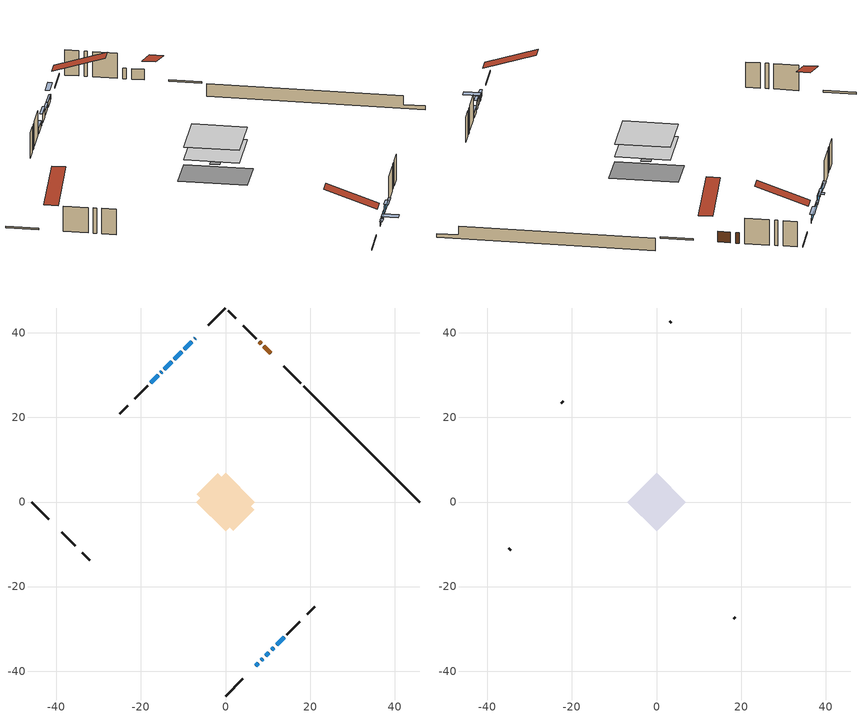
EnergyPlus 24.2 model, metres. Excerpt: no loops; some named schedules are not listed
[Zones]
conditioned space
 floor outside (Floor1 construction): -1.26,0 0,1.26 1.26,0 0,-1.26 z1.58
 floor adiabatic (AdiabaticFloorConstruction): -6.92,0 0,6.92 6.92,0 0,-6.92 z4.02
 floor foundation (Slab1 construction): -6.84,1.89 -1.89,6.84 6.84,-1.89 1.89,-6.84 z-0.86
 wall outside (RimJoist1 construction): 0,-45.88 4.11,-41.77 / -45.88,0 -41.77,-4.11 / 0,45.88 -4.11,41.77 / 17.85,28.03 13.74,32.14 z1.58:1.88
 wall outside (AdiabaticWallConstruction 1): 10.65,35.23 9.06,36.82 / 8.41,37.48 7.95,37.94 z1.58:3.61
 wall outside (AdiabaticWallConstruction): -7.2,38.68 -7.33,38.56 / 8.43,-37.45 8.81,-37.07 z1.58:2.47; 7.2,-38.68 7.78,-38.11 z1.58:2.27; -7.98,37.9 -9.71,36.18 / -10.36,35.52 -12.09,33.8 / 12.12,-33.76 13.84,-32.04 z1.58:2.39; 9.47,-36.42 10.23,-35.65 z1.58:2.8; 10.89,-34.99 11.46,-34.42 z1.58:3.18; -12.74,33.14 -14.43,31.45 z1.58:3.16; -15.09,30.8 -15.31,30.58 z1.58:1.89; -15.96,29.92 -17.69,28.2 z1.58:2.55
 wall outside (Wall1 construction): 14.5,-31.38 17.61,-28.28 / -38.68,-7.2 -35.58,-10.31 / -18.34,27.54 -21.45,24.44 / 7.29,38.59 4.19,41.7 z1.58:6.46
 wall outside (Wall3 construction): 19.33,-26.55 21.14,-24.75 / -33.86,-12.03 -32.05,-13.83 / -23.17,22.71 -24.98,20.91 / 2.46,43.42 0.66,45.23 z1.58:6.46
 wall foundation (FoundationWall1 construction): 18.51,27.37,-0.86 18.51,27.37,1.58 43.15,2.74,1.58 43.15,2.74,-0.13 45.88,0,-0.13 45.88,0,-0.86
 window (WindowConstruction 5): -7.2,38.68 -7.32,38.56 z1.58:2.47
 window (WindowConstruction 4): 7.2,-38.68 7.78,-38.11 z1.58:2.27
 window (WindowConstruction 10): 8.43,-37.45 8.81,-37.07 z1.58:2.47
 window (WindowConstruction 7): -7.98,37.9 -9.71,36.18 z1.58:2.39
 window (WindowConstruction 8): -10.36,35.52 -12.09,33.8 z1.58:2.39
 window (WindowConstruction 9): 9.47,-36.42 10.23,-35.65 z1.58:2.8
 window (WindowConstruction 6): 10.89,-34.99 11.46,-34.42 z1.58:3.18
 window (WindowConstruction): -12.74,33.14 -14.43,31.45 z1.58:3.16
 window (WindowConstruction 1): -15.09,30.79 -15.3,30.58 z1.58:1.88
 window (WindowConstruction 2): -15.96,29.92 -17.68,28.2 z1.58:2.55
 window (WindowConstruction 3): 12.12,-33.76 13.84,-32.04 z1.58:2.39
 door (Door): 10.65,35.23 9.06,36.82 z1.58:3.61
 door (Door 1): 8.4,37.48 7.95,37.93 z1.58:3.61
 ceiling adiabatic (AdiabaticFloorConstruction): 0,-6.92 6.92,0 0,6.92 -6.92,0 z4.02
attic - vented
 floor to conditioned space (Floor2 construction Reversed): -6.92,0 0,6.92 6.92,0 0,-6.92 z6.46
 wall outside (Wall2 construction): 18.26,-27.62 18.67,-27.21 / -34.92,-10.96 -34.51,-11.37 / -22.1,23.78 -22.51,23.37 / 3.53,42.35 3.12,42.76 z1.58:6.46
 roof outside (Roof1 construction): 6.54,-39.34,6.46 -0.2,-32.6,9.63 -1.97,-34.38,9.63 4.77,-41.12,6.46; -39.34,-6.54,6.46 -32.6,0.2,9.63 -34.38,1.97,9.63 -41.12,-4.77,6.46; -6.54,39.34,6.46 0.2,32.6,9.63 1.97,34.38,9.63 -4.77,41.12,6.46; 11.31,34.57,6.46 4.57,27.83,9.63 6.35,26.06,9.63 13.09,32.8,6.46
shading: -8.4,37.48 -6.12,39.76 -6.66,40.3 -8.94,38.02 z3.99; 7.99,-37.9 6.99,-38.89 7.31,-39.22 8.31,-38.22 z2.56; 9.02,-36.86 8.22,-37.66 10.38,-39.82 11.18,-39.02 z2.77; -9.92,35.97 -7.77,38.11 -7.98,38.32 -10.13,36.18 z2.69; -12.3,33.59 -10.15,35.73 -10.36,35.94 -12.51,33.8 z2.69; 11.79,-34.09 10.56,-35.32 10.89,-35.64 12.11,-34.42 z3.64; -14.64,31.24 -12.53,33.35 -12.86,33.68 -14.97,31.57 z3.45; -15.51,30.37 -14.88,31.01 -15.41,31.54 -16.05,30.9 z2.18; -17.9,27.99 -15.75,30.13 -16.07,30.46 -18.22,28.31 z2.84; 14.06,-31.83 11.91,-33.97 12.23,-34.3 14.38,-32.15 z2.69
[Building]
Building 1: Terrain=Suburbs
[Site:Location]
Halifax Intl AP_NS: Latitude {deg}=44.88; Longitude {deg}=-63.51; Time Zone {hr}=-4; Elevation {m}=145; Keep Site Location Information=Yes
[Site:GroundTemperature:Shallow]
3.15511, 1.33576, 1.19006, 2.05344, 5.51939, 8.9692, 11.96, 13.8546, 14.0156, 12.4746, 9.56009, 6.2161
[Site:WaterMainsTemperature]
Calculation Method=Schedule; Temperature Schedule=mains temperature schedule
[Material] Roughness=Rough; Thermal Absorptance=0.9
Name | Thickness {m} | Conductivity {W/m-K} | Density {kg/m3} | Specific Heat {J/kg-K} | Solar Absorptance | Visible Absorptance
asphalt or fiberglass shingles | 0.00635 | 0.162714 | 1121.4 | 1465.45 | 0.4 | 0.4
ceiling loosefill ins | 0.254 | 0.0480833 | 16.02 | 1046.75 | 0.7 | 0.7
ceiling stud and cavity | 0.1397 | 0.117886 | 65.682 | 1177.47 | 0.7 | 0.7
concrete 4.0 in. | 0.1016 | 1.803125 | 2242.8 | 837.4 | 0.7 | 0.7
concrete 8.0 in. | 0.2032 | 1.803125 | 2242.8 | 837.4 | 0.7 | 0.7
door material | 0.04445 | 0.053851 | 512.64 | 1214.23 | 0.7 | 0.7
floor covering | 0.0127 | 0.0433444 | 54.468 | 1339.84 | 0.6 | 0.6
floor rigid ins | 0.103632 | 0.029427 | 32.04 | 1214.23 | 0.7 | 0.7
floor rigid ins 1; wall rigid ins 1 | 0.512978 | 0.029427 | 32.04 | 1214.23 | 0.7 | 0.7
floor stud and cavity | 0.1397 | 0.166607 | 92.3553 | 1139.71 | 0.7 | 0.7
floor stud and cavity 1 | 0.1397 | 1.75129 | 37.0049 | 1207.88 | 0.7 | 0.7
furniture material conditioned space 1 | 0.1524 | 0.115458 | 640.8 | 1214.23 | 0.6 | 0.6
gypsum board | 0.0127 | 0.160291 | 801 | 837.4 | 0.6 | 0.6
osb sheathing 0.5 in. | 0.0127 | 0.115458 | 512.64 | 1214.23 | 0.7 | 0.7
osb sheathing 0.75 in. | 0.01905 | 0.115458 | 512.64 | 1214.23 | 0.7 | 0.7
osb sheathing 2.0 in. | 0.0508 | 0.115458 | 512.64 | 1214.23 | 0.7 | 0.7
rim joist rigid ins; wall rigid ins | 0.051816 | 0.029427 | 32.04 | 1214.23 | 0.7 | 0.7
rim joist stud and cavity | 0.0508 | 0.0406006 | 125.044 | 1163.47 | 0.6 | 0.6
wall stud and cavity | 0.1397 | 0.225397 | 139.0536 | 1170.24 | 0.7 | 0.7
wall stud and cavity 1 | 0.0889 | 6.1454 | 50.32683 | 1063.81 | 0.6 | 0.6
wall stud and cavity 2 | 0.1397 | 0.260183 | 139.0536 | 1170.24 | 0.7 | 0.7
wall stud and cavity 3 | 0.0889 | 0.380278 | 52.3479 | 1209.89 | 0.7 | 0.7
wall stud and cavity 4 | 0.0889 | 0.391764 | 83.0341 | 1211.67 | 0.7 | 0.7
wood siding | 0.0254 | 0.102417 | 544.68 | 1172.36 | 0.4 | 0.4
wood siding 1 | 0.00254 | 0.102417 | 544.68 | 1172.36 | 0.4 | 0.4
wood siding 2; wood siding 3; wood siding 4 | 0.0254 | 0.102417 | 544.68 | 1172.36 | 0.7 | 0.7
[WindowMaterial:SimpleGlazingSystem]
Name | U-Factor {W/m2-K} | Solar Heat Gain Coefficient
WindowMaterial | 2.88386 | 0.7
WindowMaterial 1 | 3.07009 | 0.42
WindowMaterial 2 | 2.94859 | 0.58
WindowMaterial 3 | 2.961077 | 0.56
WindowMaterial 4 | 2.992306 | 0.51
WindowMaterial 5 | 3.10246 | 0.39
WindowMaterial 6 | 3.01104 | 0.58
WindowMaterial 7 | 2.941204 | 0.6
WindowMaterial 8 | 3.0911 | 0.56
WindowMaterial 9 | 2.992306 | 0.59
[Construction]
AdiabaticFloorConstruction: floor stud and cavity 1, floor rigid ins 1, osb sheathing 0.75 in., floor covering
AdiabaticWallConstruction: wood siding 3, wall rigid ins 1, wall stud and cavity 3, gypsum board
AdiabaticWallConstruction 1: wood siding 4, wall rigid ins 1, wall stud and cavity 3, gypsum board
Door; Door 1: door material
Floor1 construction: floor stud and cavity, floor rigid ins, osb sheathing 0.75 in., floor covering
Floor2 construction Reversed: gypsum board, ceiling stud and cavity, ceiling loosefill ins
FoundationWall1 construction: concrete 8.0 in.
furniture construction conditioned space 1: furniture material conditioned space 1
PartitionWallConstruction: gypsum board, wall stud and cavity 4, gypsum board
RimJoist1 construction: wood siding 2, rim joist rigid ins, osb sheathing 2.0 in., rim joist stud and cavity
Roof1 construction: asphalt or fiberglass shingles
Slab1 construction: concrete 4.0 in.
Wall1 construction: wood siding, wall rigid ins, osb sheathing 0.5 in., wall stud and cavity, gypsum board
Wall2 construction: wood siding 1, wall stud and cavity 1
Wall3 construction: wood siding, wall rigid ins, osb sheathing 0.5 in., wall stud and cavity 2, gypsum board
WindowConstruction: WindowMaterial
WindowConstruction 1: WindowMaterial 1
WindowConstruction 10: WindowMaterial 9
WindowConstruction 2: WindowMaterial 2
WindowConstruction 3; WindowConstruction 8: WindowMaterial 3
WindowConstruction 4: WindowMaterial 4
WindowConstruction 5: WindowMaterial 5
WindowConstruction 6: WindowMaterial 6
WindowConstruction 7: WindowMaterial 7
WindowConstruction 9: WindowMaterial 8
[Zone] Multiplier=1; Part of Total Floor Area=Yes
Name | Volume {m3}
attic - vented | 49.4039
conditioned space | 466.5
[Space]
Name | Zone | Volume {m3}
attic - vented 1 | attic - vented | 49.4039
conditioned space 1 | conditioned space | 466.5
[ZoneInfiltration:EffectiveLeakageArea]
infil attic - vented 1: Zone or Space=attic - vented 1; Schedule=Always On Discrete; Effective Air Leakage Area {cm2}=3430.93; Stack Coefficient=0.000560077; Wind Coefficient=1.59898e-05
[ZoneMixing]
whole house fan mix: Zone or Space=attic - vented; Schedule=Always On Continuous; Design Flow Rate Calculation Method=Flow/Zone; Design Flow Rate {m3/s}=0; Source Zone or Space=conditioned space
[SurfaceProperty:ExposedFoundationPerimeter]
Slab1: Exposed Perimeter Calculation Method=TotalExposedPerimeter; Total Exposed Perimeter {m}=38.71
[InternalMass] Zone or ZoneList=conditioned space; Space or SpaceList=conditioned space 1
Name | Construction | Surface Area {m2}
furniture mass conditioned space 1 | furniture construction conditioned space 1 | 74.1998
partition wall mass | PartitionWallConstruction | 185.499
[Lights]
interior lighting: Zone or ZoneList or Space or SpaceList=conditioned space 1; Schedule=interior lighting schedule; Design Level Calculation Method=LightingLevel; Lighting Level {W}=343.2; Return Air Fraction=0; Fraction Radiant=0.6; Fraction Visible=0.2; Fraction Replaceable=1
[People]
occupants: Zone or ZoneList or Space or SpaceList=conditioned space 1; Number of People Schedule=occupants schedule; Number of People Calculation Method=People; Number of People=3; Fraction Radiant=0.314171; Sensible Heat Fraction=0.56303; Activity Level Schedule=occupants activity schedule; Carbon Dioxide Generation Rate {m3/s-W}=0; Enable ASHRAE 55 Comfort Warnings=No; Mean Radiant Temperature Calculation Type=EnclosureAveraged
[ElectricEquipment] Zone or ZoneList or Space or SpaceList=conditioned space 1; Design Level Calculation Method=EquipmentLevel
Name | Schedule | Design Level {W} | Fraction Latent | Fraction Radiant | Fraction Lost
clothes dryer | clothes dryer schedule | 140.772 | 0.015 | 0.081 | 0.85
clothes washer | clothes washer schedule | 32.1985 | 0.03 | 0.162 | 0.7
cooking range | cooking range schedule | 215.147 | 0.08 | 0.432 | 0.2
dishwasher | dishwasher schedule | 66.8632 | 0.3 | 0.18 | 0.4
fridge | fridge schedule | 72.9452 | 0 | 0.6 | 0
mech vent bath fan 0 | mech vent bath fan 0 schedule | 50.2 | 0 | 0 | 1
mech vent house fan | mech vent house fan schedule | 0 | 0 | 0 | 1
mech vent house fan cfis | mech vent house fan cfis schedule | 0 | 0 | 0 | 0
misc plug loads | misc plug loads schedule | 494.7 | 0.045 | 0.513 | 0.1
whole house fan | Always On Discrete | 0 | 0 | 0 | 1
[OtherEquipment] Zone or ZoneList or Space or SpaceList=conditioned space 1; Design Level Calculation Method=EquipmentLevel
Name | Fuel Type | Schedule | Design Level {W} | Fraction Latent | Fraction Radiant | Fraction Lost
clothes dryer 1 | Electricity | clothes dryer schedule | 0 | 0.015 | 0.081 | 0.85
cooking range 1 | Electricity | cooking range schedule | 0 | 0.08 | 0.432 | 0.2
general water use latent | None | general water use schedule | 62.594 | 1 | 0 | 0
general water use sensible | None | general water use schedule | -61.6891 | 0 | 0.6 | 0
mech vent house fan latent load | None | Always On Discrete | 0 | 1 | 0 | 0
mech vent house fan sensible load | None | Always On Discrete | 0 | 0 | 0 | 0
water heater energy adjustment1 | Electricity | Always On Discrete | 0.01 | 0 | 0 | 1
[ZoneInfiltration:DesignFlowRate] Zone or ZoneList or Space or SpaceList=conditioned space 1; Schedule=Always On Discrete; Design Flow Rate Calculation Method=Flow/Zone; Design Flow Rate {m3/s}=0
infil flow; natural vent flow; whole house fan flow
[ZoneControl:Thermostat]
conditioned space Thermostat: Zone or ZoneList=conditioned space; Control Type Schedule=conditioned space Thermostat Schedule; Control 1=conditioned space temperature setpoint; Temperature Difference Between Cutout And Setpoint {deltaC}=0
[ThermostatSetpoint:DualSetpoint]
conditioned space temperature setpoint: Heating Setpoint Temperature Schedule=heating setpoint; Cooling Setpoint Temperature Schedule=cooling setpoint
[Zone equipment]
conditioned space: electric baseboard
[Foundation:Kiva]
Foundation Kiva 1: Initial Indoor Air Temperature {C}=18; Wall Height Above Grade {m}=1.57999; Wall Depth Below Slab {m}=0.2032
[Foundation:Kiva:Settings]
Soil Conductivity {W/m-K}=0.849921; Soil Density {kg/m3}=1842.3; Soil Specific Heat {J/kg-K}=418.7; Ground Solar Absorptivity=0.9; Ground Thermal Absorptivity=0.9; Ground Surface Roughness {m}=0.03; Far-Field Width {m}=40; Deep-Ground Boundary Condition=ZeroFlux; Deep-Ground Depth {m}=40; Minimum Cell Dimension {m}=0.2; Maximum Cell Growth Coefficient=3; Simulation Timestep=Timestep
[Exterior:Lights]
exterior lighting: Schedule=exterior lighting schedule; Design Level {W}=75.6
[EnergyManagementSystem:Sensor] Output:Variable or Output:Meter Index Key=conditioned space
Name | Output:Variable or Output:Meter
conditioned_space_clg_unmet_s | Zone Cooling Setpoint Not Met Time
conditioned_space_htg_unmet_s | Zone Heating Setpoint Not Met Time
fridge_tin_s; tin_s; tin_s_1 | Zone Mean Air Temperature
tout_s | Zone Outdoor Air Drybulb Temperature
win_s | Zone Air Humidity Ratio
[Schedule:Constant]
Name | Hourly Value
Always On Continuous; mech vent house fan schedule; mech vent house fan cfis schedule; Always On Discrete | 1
occupants activity schedule | 117.228
fridge schedule | 0
[Schedule:Week:Daily]
interior lighting schedule Week Rule - Jan1-Jan27: interior lighting schedule day, interior lighting schedule day, interior lighting schedule day, interior lighting schedule day, interior lighting schedule day, interior lighting schedule day, interior lighting schedule day, interior lighting schedule default day, interior lighting schedule default day, interior lighting schedule default day, interior lighting schedule default day, interior lighting schedule default day
interior lighting schedule Week Rule - Jan28-Feb3: interior lighting schedule day, interior lighting schedule day, interior lighting schedule day, interior lighting schedule day, interior lighting schedule day 1, interior lighting schedule day 1, interior lighting schedule day 1, interior lighting schedule default day, interior lighting schedule default day, interior lighting schedule default day, interior lighting schedule default day, interior lighting schedule default day
interior lighting schedule Week Rule - Feb4-Feb24: interior lighting schedule day 1, interior lighting schedule day 1, interior lighting schedule day 1, interior lighting schedule day 1, interior lighting schedule day 1, interior lighting schedule day 1, interior lighting schedule day 1, interior lighting schedule default day, interior lighting schedule default day, interior lighting schedule default day, interior lighting schedule default day, interior lighting schedule default day
interior lighting schedule Week Rule - Feb25-Mar3: interior lighting schedule day 1, interior lighting schedule day 1, interior lighting schedule day 1, interior lighting schedule day 1, interior lighting schedule day 2, interior lighting schedule day 2, interior lighting schedule day 2, interior lighting schedule default day, interior lighting schedule default day, interior lighting schedule default day, interior lighting schedule default day, interior lighting schedule default day
interior lighting schedule Week Rule - Mar4-Mar31: interior lighting schedule day 2, interior lighting schedule day 2, interior lighting schedule day 2, interior lighting schedule day 2, interior lighting schedule day 2, interior lighting schedule day 2, interior lighting schedule day 2, interior lighting schedule default day, interior lighting schedule default day, interior lighting schedule default day, interior lighting schedule default day, interior lighting schedule default day
interior lighting schedule Week Rule - Apr1-Apr28: interior lighting schedule day 3, interior lighting schedule day 3, interior lighting schedule day 3, interior lighting schedule day 3, interior lighting schedule day 3, interior lighting schedule day 3, interior lighting schedule day 3, interior lighting schedule default day, interior lighting schedule default day, interior lighting schedule default day, interior lighting schedule default day, interior lighting schedule default day
interior lighting schedule Week Rule - Apr29-May5: interior lighting schedule day 3, interior lighting schedule day 3, interior lighting schedule day 4, interior lighting schedule day 4, interior lighting schedule day 4, interior lighting schedule day 4, interior lighting schedule day 4, interior lighting schedule default day, interior lighting schedule default day, interior lighting schedule default day, interior lighting schedule default day, interior lighting schedule default day
interior lighting schedule Week Rule - May6-May26: interior lighting schedule day 4, interior lighting schedule day 4, interior lighting schedule day 4, interior lighting schedule day 4, interior lighting schedule day 4, interior lighting schedule day 4, interior lighting schedule day 4, interior lighting schedule default day, interior lighting schedule default day, interior lighting schedule default day, interior lighting schedule default day, interior lighting schedule default day
interior lighting schedule Week Rule - May27-Jun2: interior lighting schedule day 4, interior lighting schedule day 4, interior lighting schedule day 4, interior lighting schedule day 4, interior lighting schedule day 4, interior lighting schedule day 5, interior lighting schedule day 5, interior lighting schedule default day, interior lighting schedule default day, interior lighting schedule default day, interior lighting schedule default day, interior lighting schedule default day
interior lighting schedule Week Rule - Jun3-Jun30: interior lighting schedule day 5, interior lighting schedule day 5, interior lighting schedule day 5, interior lighting schedule day 5, interior lighting schedule day 5, interior lighting schedule day 5, interior lighting schedule day 5, interior lighting schedule default day, interior lighting schedule default day, interior lighting schedule default day, interior lighting schedule default day, interior lighting schedule default day
interior lighting schedule Week Rule - Jul1-Jul28: interior lighting schedule day 6, interior lighting schedule day 6, interior lighting schedule day 6, interior lighting schedule day 6, interior lighting schedule day 6, interior lighting schedule day 6, interior lighting schedule day 6, interior lighting schedule default day, interior lighting schedule default day, interior lighting schedule default day, interior lighting schedule default day, interior lighting schedule default day
interior lighting schedule Week Rule - Jul29-Aug4: interior lighting schedule day 6, interior lighting schedule day 6, interior lighting schedule day 6, interior lighting schedule day 7, interior lighting schedule day 7, interior lighting schedule day 7, interior lighting schedule day 7, interior lighting schedule default day, interior lighting schedule default day, interior lighting schedule default day, interior lighting schedule default day, interior lighting schedule default day
interior lighting schedule Week Rule - Aug5-Aug25: interior lighting schedule day 7, interior lighting schedule day 7, interior lighting schedule day 7, interior lighting schedule day 7, interior lighting schedule day 7, interior lighting schedule day 7, interior lighting schedule day 7, interior lighting schedule default day, interior lighting schedule default day, interior lighting schedule default day, interior lighting schedule default day, interior lighting schedule default day
interior lighting schedule Week Rule - Aug26-Sep1: interior lighting schedule day 7, interior lighting schedule day 7, interior lighting schedule day 7, interior lighting schedule day 7, interior lighting schedule day 7, interior lighting schedule day 7, interior lighting schedule day 8, interior lighting schedule default day, interior lighting schedule default day, interior lighting schedule default day, interior lighting schedule default day, interior lighting schedule default day
interior lighting schedule Week Rule - Sep2-Sep29: interior lighting schedule day 8, interior lighting schedule day 8, interior lighting schedule day 8, interior lighting schedule day 8, interior lighting schedule day 8, interior lighting schedule day 8, interior lighting schedule day 8, interior lighting schedule default day, interior lighting schedule default day, interior lighting schedule default day, interior lighting schedule default day, interior lighting schedule default day
interior lighting schedule Week Rule - Sep30-Oct6: interior lighting schedule day 8, interior lighting schedule day 9, interior lighting schedule day 9, interior lighting schedule day 9, interior lighting schedule day 9, interior lighting schedule day 9, interior lighting schedule day 9, interior lighting schedule default day, interior lighting schedule default day, interior lighting schedule default day, interior lighting schedule default day, interior lighting schedule default day
interior lighting schedule Week Rule - Oct7-Oct27: interior lighting schedule day 9, interior lighting schedule day 9, interior lighting schedule day 9, interior lighting schedule day 9, interior lighting schedule day 9, interior lighting schedule day 9, interior lighting schedule day 9, interior lighting schedule default day, interior lighting schedule default day, interior lighting schedule default day, interior lighting schedule default day, interior lighting schedule default day
interior lighting schedule Week Rule - Oct28-Nov3: interior lighting schedule day 9, interior lighting schedule day 9, interior lighting schedule day 9, interior lighting schedule day 9, interior lighting schedule day 10, interior lighting schedule day 10, interior lighting schedule day 10, interior lighting schedule default day, interior lighting schedule default day, interior lighting schedule default day, interior lighting schedule default day, interior lighting schedule default day
interior lighting schedule Week Rule - Nov4-Nov24: interior lighting schedule day 10, interior lighting schedule day 10, interior lighting schedule day 10, interior lighting schedule day 10, interior lighting schedule day 10, interior lighting schedule day 10, interior lighting schedule day 10, interior lighting schedule default day, interior lighting schedule default day, interior lighting schedule default day, interior lighting schedule default day, interior lighting schedule default day
interior lighting schedule Week Rule - Nov25-Dec1: interior lighting schedule day 10, interior lighting schedule day 10, interior lighting schedule day 10, interior lighting schedule day 10, interior lighting schedule day 10, interior lighting schedule day 10, interior lighting schedule day 11, interior lighting schedule default day, interior lighting schedule default day, interior lighting schedule default day, interior lighting schedule default day, interior lighting schedule default day
interior lighting schedule Week Rule - Dec2-Dec31: interior lighting schedule day 11, interior lighting schedule day 11, interior lighting schedule day 11, interior lighting schedule day 11, interior lighting schedule day 11, interior lighting schedule day 11, interior lighting schedule day 11, interior lighting schedule default day, interior lighting schedule default day, interior lighting schedule default day, interior lighting schedule default day, interior lighting schedule default day
occupants schedule Week Rule - Jan1-Dec31: occupants schedule day, occupants schedule day, occupants schedule day, occupants schedule day, occupants schedule day, occupants schedule day, occupants schedule day, occupants schedule default day, occupants schedule default day, occupants schedule default day, occupants schedule default day, occupants schedule default day
clothes dryer schedule Week Rule - Jan1-Dec31: clothes dryer schedule day, clothes dryer schedule day, clothes dryer schedule day, clothes dryer schedule day, clothes dryer schedule day, clothes dryer schedule day, clothes dryer schedule day, clothes dryer schedule default day, clothes dryer schedule default day, clothes dryer schedule default day, clothes dryer schedule default day, clothes dryer schedule default day
clothes washer schedule Week Rule - Jan1-Dec31: clothes washer schedule day, clothes washer schedule day, clothes washer schedule day, clothes washer schedule day, clothes washer schedule day, clothes washer schedule day, clothes washer schedule day, clothes washer schedule default day, clothes washer schedule default day, clothes washer schedule default day, clothes washer schedule default day, clothes washer schedule default day
cooking range schedule Week Rule - Jan1-Dec31: cooking range schedule day, cooking range schedule day, cooking range schedule day, cooking range schedule day, cooking range schedule day, cooking range schedule day, cooking range schedule day, cooking range schedule default day, cooking range schedule default day, cooking range schedule default day, cooking range schedule default day, cooking range schedule default day
dishwasher schedule Week Rule - Jan1-Dec31: dishwasher schedule day, dishwasher schedule day, dishwasher schedule day, dishwasher schedule day, dishwasher schedule day, dishwasher schedule day, dishwasher schedule day, dishwasher schedule default day, dishwasher schedule default day, dishwasher schedule default day, dishwasher schedule default day, dishwasher schedule default day
mech vent bath fan 0 schedule Week Rule - Jan1-Dec31: mech vent bath fan 0 schedule day, mech vent bath fan 0 schedule day, mech vent bath fan 0 schedule day, mech vent bath fan 0 schedule day, mech vent bath fan 0 schedule day, mech vent bath fan 0 schedule day, mech vent bath fan 0 schedule day, mech vent bath fan 0 schedule default day, mech vent bath fan 0 schedule default day, mech vent bath fan 0 schedule default day, mech vent bath fan 0 schedule default day, mech vent bath fan 0 schedule default day
misc plug loads schedule Week Rule - Jan1-Dec31: misc plug loads schedule day, misc plug loads schedule day, misc plug loads schedule day, misc plug loads schedule day, misc plug loads schedule day, misc plug loads schedule day, misc plug loads schedule day, misc plug loads schedule default day, misc plug loads schedule default day, misc plug loads schedule default day, misc plug loads schedule default day, misc plug loads schedule default day
general water use schedule Week Rule - Jan1-Dec31: general water use schedule day, general water use schedule day, general water use schedule day, general water use schedule day, general water use schedule day, general water use schedule day, general water use schedule day, general water use schedule default day, general water use schedule default day, general water use schedule default day, general water use schedule default day, general water use schedule default day
exterior lighting schedule Week Rule - Jan1-Jan27: exterior lighting schedule day, exterior lighting schedule day, exterior lighting schedule day, exterior lighting schedule day, exterior lighting schedule day, exterior lighting schedule day, exterior lighting schedule day, exterior lighting schedule default day, exterior lighting schedule default day, exterior lighting schedule default day, exterior lighting schedule default day, exterior lighting schedule default day
exterior lighting schedule Week Rule - Jan28-Feb3: exterior lighting schedule day, exterior lighting schedule day, exterior lighting schedule day, exterior lighting schedule day, exterior lighting schedule day 1, exterior lighting schedule day 1, exterior lighting schedule day 1, exterior lighting schedule default day, exterior lighting schedule default day, exterior lighting schedule default day, exterior lighting schedule default day, exterior lighting schedule default day
exterior lighting schedule Week Rule - Feb4-Feb24: exterior lighting schedule day 1, exterior lighting schedule day 1, exterior lighting schedule day 1, exterior lighting schedule day 1, exterior lighting schedule day 1, exterior lighting schedule day 1, exterior lighting schedule day 1, exterior lighting schedule default day, exterior lighting schedule default day, exterior lighting schedule default day, exterior lighting schedule default day, exterior lighting schedule default day
exterior lighting schedule Week Rule - Feb25-Mar3: exterior lighting schedule day 1, exterior lighting schedule day 1, exterior lighting schedule day 1, exterior lighting schedule day 1, exterior lighting schedule day 2, exterior lighting schedule day 2, exterior lighting schedule day 2, exterior lighting schedule default day, exterior lighting schedule default day, exterior lighting schedule default day, exterior lighting schedule default day, exterior lighting schedule default day
exterior lighting schedule Week Rule - Mar4-Mar31: exterior lighting schedule day 2, exterior lighting schedule day 2, exterior lighting schedule day 2, exterior lighting schedule day 2, exterior lighting schedule day 2, exterior lighting schedule day 2, exterior lighting schedule day 2, exterior lighting schedule default day, exterior lighting schedule default day, exterior lighting schedule default day, exterior lighting schedule default day, exterior lighting schedule default day
exterior lighting schedule Week Rule - Apr1-Apr28: exterior lighting schedule day 3, exterior lighting schedule day 3, exterior lighting schedule day 3, exterior lighting schedule day 3, exterior lighting schedule day 3, exterior lighting schedule day 3, exterior lighting schedule day 3, exterior lighting schedule default day, exterior lighting schedule default day, exterior lighting schedule default day, exterior lighting schedule default day, exterior lighting schedule default day
exterior lighting schedule Week Rule - Apr29-May5: exterior lighting schedule day 3, exterior lighting schedule day 3, exterior lighting schedule day 4, exterior lighting schedule day 4, exterior lighting schedule day 4, exterior lighting schedule day 4, exterior lighting schedule day 4, exterior lighting schedule default day, exterior lighting schedule default day, exterior lighting schedule default day, exterior lighting schedule default day, exterior lighting schedule default day
exterior lighting schedule Week Rule - May6-May26: exterior lighting schedule day 4, exterior lighting schedule day 4, exterior lighting schedule day 4, exterior lighting schedule day 4, exterior lighting schedule day 4, exterior lighting schedule day 4, exterior lighting schedule day 4, exterior lighting schedule default day, exterior lighting schedule default day, exterior lighting schedule default day, exterior lighting schedule default day, exterior lighting schedule default day
exterior lighting schedule Week Rule - May27-Jun2: exterior lighting schedule day 4, exterior lighting schedule day 4, exterior lighting schedule day 4, exterior lighting schedule day 4, exterior lighting schedule day 4, exterior lighting schedule day 5, exterior lighting schedule day 5, exterior lighting schedule default day, exterior lighting schedule default day, exterior lighting schedule default day, exterior lighting schedule default day, exterior lighting schedule default day
exterior lighting schedule Week Rule - Jun3-Jun30: exterior lighting schedule day 5, exterior lighting schedule day 5, exterior lighting schedule day 5, exterior lighting schedule day 5, exterior lighting schedule day 5, exterior lighting schedule day 5, exterior lighting schedule day 5, exterior lighting schedule default day, exterior lighting schedule default day, exterior lighting schedule default day, exterior lighting schedule default day, exterior lighting schedule default day
exterior lighting schedule Week Rule - Jul1-Jul28: exterior lighting schedule day 6, exterior lighting schedule day 6, exterior lighting schedule day 6, exterior lighting schedule day 6, exterior lighting schedule day 6, exterior lighting schedule day 6, exterior lighting schedule day 6, exterior lighting schedule default day, exterior lighting schedule default day, exterior lighting schedule default day, exterior lighting schedule default day, exterior lighting schedule default day
exterior lighting schedule Week Rule - Jul29-Aug4: exterior lighting schedule day 6, exterior lighting schedule day 6, exterior lighting schedule day 6, exterior lighting schedule day 7, exterior lighting schedule day 7, exterior lighting schedule day 7, exterior lighting schedule day 7, exterior lighting schedule default day, exterior lighting schedule default day, exterior lighting schedule default day, exterior lighting schedule default day, exterior lighting schedule default day
exterior lighting schedule Week Rule - Aug5-Aug25: exterior lighting schedule day 7, exterior lighting schedule day 7, exterior lighting schedule day 7, exterior lighting schedule day 7, exterior lighting schedule day 7, exterior lighting schedule day 7, exterior lighting schedule day 7, exterior lighting schedule default day, exterior lighting schedule default day, exterior lighting schedule default day, exterior lighting schedule default day, exterior lighting schedule default day
exterior lighting schedule Week Rule - Aug26-Sep1: exterior lighting schedule day 7, exterior lighting schedule day 7, exterior lighting schedule day 7, exterior lighting schedule day 7, exterior lighting schedule day 7, exterior lighting schedule day 7, exterior lighting schedule day 8, exterior lighting schedule default day, exterior lighting schedule default day, exterior lighting schedule default day, exterior lighting schedule default day, exterior lighting schedule default day
exterior lighting schedule Week Rule - Sep2-Sep29: exterior lighting schedule day 8, exterior lighting schedule day 8, exterior lighting schedule day 8, exterior lighting schedule day 8, exterior lighting schedule day 8, exterior lighting schedule day 8, exterior lighting schedule day 8, exterior lighting schedule default day, exterior lighting schedule default day, exterior lighting schedule default day, exterior lighting schedule default day, exterior lighting schedule default day
exterior lighting schedule Week Rule - Sep30-Oct6: exterior lighting schedule day 8, exterior lighting schedule day 9, exterior lighting schedule day 9, exterior lighting schedule day 9, exterior lighting schedule day 9, exterior lighting schedule day 9, exterior lighting schedule day 9, exterior lighting schedule default day, exterior lighting schedule default day, exterior lighting schedule default day, exterior lighting schedule default day, exterior lighting schedule default day
exterior lighting schedule Week Rule - Oct7-Oct27: exterior lighting schedule day 9, exterior lighting schedule day 9, exterior lighting schedule day 9, exterior lighting schedule day 9, exterior lighting schedule day 9, exterior lighting schedule day 9, exterior lighting schedule day 9, exterior lighting schedule default day, exterior lighting schedule default day, exterior lighting schedule default day, exterior lighting schedule default day, exterior lighting schedule default day
[Schedule:Year]
interior lighting schedule: interior lighting schedule Week Rule - Jan1-Jan27, 1, 1, 1, 27, interior lighting schedule Week Rule - Jan28-Feb3, 1, 28, 2, 3, interior lighting schedule Week Rule - Feb4-Feb24, 2, 4, 2, 24, interior lighting schedule Week Rule - Feb25-Mar3, 2, 25, 3, 3, interior lighting schedule Week Rule - Mar4-Mar31, 3, 4, 3, 31, interior lighting schedule Week Rule - Apr1-Apr28, 4, 1, 4, 28, interior lighting schedule Week Rule - Apr29-May5, 4, 29, 5, 5, interior lighting schedule Week Rule - May6-May26, 5, 6, 5, 26, interior lighting schedule Week Rule - May27-Jun2, 5, 27, 6, 2, interior lighting schedule Week Rule - Jun3-Jun30, 6, 3, 6, 30, interior lighting schedule Week Rule - Jul1-Jul28, 7, 1, 7, 28, interior lighting schedule Week Rule - Jul29-Aug4, 7, 29, 8, 4, interior lighting schedule Week Rule - Aug5-Aug25, 8, 5, 8, 25, interior lighting schedule Week Rule - Aug26-Sep1, 8, 26, 9, 1, interior lighting schedule Week Rule - Sep2-Sep29, 9, 2, 9, 29, interior lighting schedule Week Rule - Sep30-Oct6, 9, 30, 10, 6, interior lighting schedule Week Rule - Oct7-Oct27, 10, 7, 10, 27, interior lighting schedule Week Rule - Oct28-Nov3, 10, 28, 11, 3, interior lighting schedule Week Rule - Nov4-Nov24, 11, 4, 11, 24, interior lighting schedule Week Rule - Nov25-Dec1, 11, 25, 12, 1, interior lighting schedule Week Rule - Dec2-Dec31, 12, 2, 12, 31
occupants schedule: occupants schedule Week Rule - Jan1-Dec31, 1, 1, 12, 31
clothes dryer schedule: clothes dryer schedule Week Rule - Jan1-Dec31, 1, 1, 12, 31
clothes washer schedule: clothes washer schedule Week Rule - Jan1-Dec31, 1, 1, 12, 31
cooking range schedule: cooking range schedule Week Rule - Jan1-Dec31, 1, 1, 12, 31
dishwasher schedule: dishwasher schedule Week Rule - Jan1-Dec31, 1, 1, 12, 31
mech vent bath fan 0 schedule: mech vent bath fan 0 schedule Week Rule - Jan1-Dec31, 1, 1, 12, 31
misc plug loads schedule: misc plug loads schedule Week Rule - Jan1-Dec31, 1, 1, 12, 31
general water use schedule: general water use schedule Week Rule - Jan1-Dec31, 1, 1, 12, 31
exterior lighting schedule: exterior lighting schedule Week Rule - Jan1-Jan27, 1, 1, 1, 27, exterior lighting schedule Week Rule - Jan28-Feb3, 1, 28, 2, 3, exterior lighting schedule Week Rule - Feb4-Feb24, 2, 4, 2, 24, exterior lighting schedule Week Rule - Feb25-Mar3, 2, 25, 3, 3, exterior lighting schedule Week Rule - Mar4-Mar31, 3, 4, 3, 31, exterior lighting schedule Week Rule - Apr1-Apr28, 4, 1, 4, 28, exterior lighting schedule Week Rule - Apr29-May5, 4, 29, 5, 5, exterior lighting schedule Week Rule - May6-May26, 5, 6, 5, 26, exterior lighting schedule Week Rule - May27-Jun2, 5, 27, 6, 2, exterior lighting schedule Week Rule - Jun3-Jun30, 6, 3, 6, 30, exterior lighting schedule Week Rule - Jul1-Jul28, 7, 1, 7, 28, exterior lighting schedule Week Rule - Jul29-Aug4, 7, 29, 8, 4, exterior lighting schedule Week Rule - Aug5-Aug25, 8, 5, 8, 25, exterior lighting schedule Week Rule - Aug26-Sep1, 8, 26, 9, 1, exterior lighting schedule Week Rule - Sep2-Sep29, 9, 2, 9, 29, exterior lighting schedule Week Rule - Sep30-Oct6, 9, 30, 10, 6, exterior lighting schedule Week Rule - Oct7-Oct27, 10, 7, 10, 27, exterior lighting schedule Week Rule - Oct28-Nov3, 10, 28, 11, 3, exterior lighting schedule Week Rule - Nov4-Nov24, 11, 4, 11, 24, exterior lighting schedule Week Rule - Nov25-Dec1, 11, 25, 12, 1, exterior lighting schedule Week Rule - Dec2-Dec31, 12, 2, 12, 31
[Schedule:Compact]
conditioned space Thermostat Schedule: Through: 12/31, For: AllDays, Until: 24:00, 4
mains temperature schedule: Through: 01/01, For: AllDays, Until: 24:00, 7.41, Through: 01/02, For: AllDays, Until: 24:00, 7.34833, Through: 01/03, For: AllDays, Until: 24:00, 7.28778, Through: 01/04, For: AllDays, Until: 24:00, 7.22889, Through: 01/05, For: AllDays, Until: 24:00, 7.17056, Through: 01/06, For: AllDays, Until: 24:00, 7.11333, Through: 01/07, For: AllDays, Until: 24:00, 7.05722, Through: 01/08, For: AllDays, Until: 24:00, 7.00167, Through: 01/09, For: AllDays, Until: 24:00, 6.94778, Through: 01/10, For: AllDays, Until: 24:00, 6.895, Through: 01/11, For: AllDays, Until: 24:00, 6.84333, Through: 01/12, For: AllDays, Until: 24:00, 6.79278, Through: 01/13, For: AllDays, Until: 24:00, 6.74389, Through: 01/14, For: AllDays, Until: 24:00, 6.69556, Through: 01/15, For: AllDays, Until: 24:00, 6.64889, Through: 01/16, For: AllDays, Until: 24:00, 6.60278, Through: 01/17, For: AllDays, Until: 24:00, 6.55833, Through: 01/18, For: AllDays, Until: 24:00, 6.515, Through: 01/19, For: AllDays, Until: 24:00, 6.47333, Through: 01/20, For: AllDays, Until: 24:00, 6.43278, Through: 01/21, For: AllDays, Until: 24:00, 6.39333, Through: 01/22, For: AllDays, Until: 24:00, 6.355, Through: 01/23, For: AllDays, Until: 24:00, 6.31833, Through: 01/24, For: AllDays, Until: 24:00, 6.28278, Through: 01/25, For: AllDays, Until: 24:00, 6.24889, Through: 01/26, For: AllDays, Until: 24:00, 6.21611, Through: 01/27, For: AllDays, Until: 24:00, 6.18444, Through: 01/28, For: AllDays, Until: 24:00, 6.15444, Through: 01/29, For: AllDays, Until: 24:00, 6.12556, Through: 01/30, For: AllDays, Until: 24:00, 6.09833, Through: 01/31, For: AllDays, Until: 24:00, 6.07222, Through: 02/01, For: AllDays, Until: 24:00, 6.04778, Through: 02/02, For: AllDays, Until: 24:00, 6.02444, Through: 02/03, For: AllDays, Until: 24:00, 6.00278, Through: 02/04, For: AllDays, Until: 24:00, 5.98222, Through: 02/05, For: AllDays, Until: 24:00, 5.96333, Through: 02/06, For: AllDays, Until: 24:00, 5.94556, Through: 02/07, For: AllDays, Until: 24:00, 5.92944, Through: 02/08, For: AllDays, Until: 24:00, 5.915, Through: 02/09, For: AllDays, Until: 24:00, 5.90167, Through: 02/10, For: AllDays, Until: 24:00, 5.89, Through: 02/11, For: AllDays, Until: 24:00, 5.87944, Through: 02/12, For: AllDays, Until: 24:00, 5.87056, Through: 02/13, For: AllDays, Until: 24:00, 5.86333, Through: 02/14, For: AllDays, Until: 24:00, 5.85722, Through: 02/15, For: AllDays, Until: 24:00, 5.85278, Through: 02/16, For: AllDays, Until: 24:00, 5.84944, Through: 02/17, For: AllDays, Until: 24:00, 5.84833, Through: 02/18, For: AllDays, Until: 24:00, 5.84778, Through: 02/19, For: AllDays, Until: 24:00, 5.84944, Through: 02/20, For: AllDays, Until: 24:00, 5.85167, Through: 02/21, For: AllDays, Until: 24:00, 5.85611, Through: 02/22, For: AllDays, Until: 24:00, 5.86167, Through: 02/23, For: AllDays, Until: 24:00, 5.86889, Through: 02/24, For: AllDays, Until: 24:00, 5.87722, Through: 02/25, For: AllDays, Until: 24:00, 5.88722, Through: 02/26, For: AllDays, Until: 24:00, 5.89889, Through: 02/27, For: AllDays, Until: 24:00, 5.91167, Through: 02/28, For: AllDays, Until: 24:00, 5.92611, Through: 03/01, For: AllDays, Until: 24:00, 5.94222, Through: 03/02, For: AllDays, Until: 24:00, 5.95944, Through: 03/03, For: AllDays, Until: 24:00, 5.97778, Through: 03/04, For: AllDays, Until: 24:00, 5.99778, Through: 03/05, For: AllDays, Until: 24:00, 6.01944, Through: 03/06, For: AllDays, Until: 24:00, 6.04222, Through: 03/07, For: AllDays, Until: 24:00, 6.06667, Through: 03/08, For: AllDays, Until: 24:00, 6.09222, Through: 03/09, For: AllDays, Until: 24:00, 6.11944, Through: 03/10, For: AllDays, Until: 24:00, 6.14778, Through: 03/11, For: AllDays, Until: 24:00, 6.17722, Through: 03/12, For: AllDays, Until: 24:00, 6.20833, Through: 03/13, For: AllDays, Until: 24:00, 6.24111, Through: 03/14, For: AllDays, Until: 24:00, 6.275, Through: 03/15, For: AllDays, Until: 24:00, 6.31, Through: 03/16, For: AllDays, Until: 24:00, 6.34667, Through: 03/17, For: AllDays, Until: 24:00, 6.38444, Through: 03/18, For: AllDays, Until: 24:00, 6.42333, Through: 03/19, For: AllDays, Until: 24:00, 6.46389, Through: 03/20, For: AllDays, Until: 24:00, 6.50556, Through: 03/21, For: AllDays, Until: 24:00, 6.54833, Through: 03/22, For: AllDays, Until: 24:00, 6.59278, Through: 03/23, For: AllDays, Until: 24:00, 6.63833, Through: 03/24, For: AllDays, Until: 24:00, 6.685, Through: 03/25, For: AllDays, Until: 24:00, 6.73278, Through: 03/26, For: AllDays, Until: 24:00, 6.78167, Through: 03/27, For: AllDays, Until: 24:00, 6.83167, Through: 03/28, For: AllDays, Until: 24:00, 6.88333, Through: 03/29, For: AllDays, Until: 24:00, 6.93611, Through: 03/30, For: AllDays, Until: 24:00, 6.98944, Through: 03/31, For: AllDays, Until: 24:00, 7.04444, Through: 04/01, For: AllDays, Until: 24:00, 7.1, Through: 04/02, For: AllDays, Until: 24:00, 7.15722, Through: 04/03, For: AllDays, Until: 24:00, 7.21556, Through: 04/04, For: AllDays, Until: 24:00, 7.27444, Through: 04/05, For: AllDays, Until: 24:00, 7.33444, Through: 04/06, For: AllDays, Until: 24:00, 7.39556, Through: 04/07, For: AllDays, Until: 24:00, 7.45778, Through: 04/08, For: AllDays, Until: 24:00, 7.52111, Through: 04/09, For: AllDays, Until: 24:00, 7.585, Through: 04/10, For: AllDays, Until: 24:00, 7.65, Through: 04/11, For: AllDays, Until: 24:00, 7.71611, Through: 04/12, For: AllDays, Until: 24:00, 7.78333, Through: 04/13, For: AllDays, Until: 24:00, 7.85111, Through: 04/14, For: AllDays, Until: 24:00, 7.91944, Through: 04/15, For: AllDays, Until: 24:00, 7.98889, Through: 04/16, For: AllDays, Until: 24:00, 8.05944, Through: 04/17, For: AllDays, Until: 24:00, 8.13056, Through: 04/18, For: AllDays, Until: 24:00, 8.20222, Through: 04/19, For: AllDays, Until: 24:00, 8.275, Through: 04/20, For: AllDays, Until: 24:00, 8.34833, Through: 04/21, For: AllDays, Until: 24:00, 8.42222, Through: 04/22, For: AllDays, Until: 24:00, 8.49722, Through: 04/23, For: AllDays, Until: 24:00, 8.57278, Through: 04/24, For: AllDays, Until: 24:00, 8.64889, Through: 04/25, For: AllDays, Until: 24:00, 8.72556, Through: 04/26, For: AllDays, Until: 24:00, 8.80278, Through: 04/27, For: AllDays, Until: 24:00, 8.88111, Through: 04/28, For: AllDays, Until: 24:00, 8.95944, Through: 04/29, For: AllDays, Until: 24:00, 9.03833, Through: 04/30, For: AllDays, Until: 24:00, 9.11778, Through: 05/01, For: AllDays, Until: 24:00, 9.19778, Through: 05/02, For: AllDays, Until: 24:00, 9.27833, Through: 05/03, For: AllDays, Until: 24:00, 9.35944, Through: 05/04, For: AllDays, Until: 24:00, 9.44056, Through: 05/05, For: AllDays, Until: 24:00, 9.52278, Through: 05/06, For: AllDays, Until: 24:00, 9.60444, Through: 05/07, For: AllDays, Until: 24:00, 9.68722, Through: 05/08, For: AllDays, Until: 24:00, 9.77, Through: 05/09, For: AllDays, Until: 24:00, 9.85278, Through: 05/10, For: AllDays, Until: 24:00, 9.93611, Through: 05/11, For: AllDays, Until: 24:00, 10.02, Through: 05/12, For: AllDays, Until: 24:00, 10.1039, Through: 05/13, For: AllDays, Until: 24:00, 10.1878, Through: 05/14, For: AllDays, Until: 24:00, 10.2722, Through: 05/15, For: AllDays, Until: 24:00, 10.3561, Through: 05/16, For: AllDays, Until: 24:00, 10.4406, Through: 05/17, For: AllDays, Until: 24:00, 10.5256, Through: 05/18, For: AllDays, Until: 24:00, 10.61, Through: 05/19, For: AllDays, Until: 24:00, 10.6944, Through: 05/20, For: AllDays, Until: 24:00, 10.7794, Through: 05/21, For: AllDays, Until: 24:00, 10.8639, Through: 05/22, For: AllDays, Until: 24:00, 10.9489, Through: 05/23, For: AllDays, Until: 24:00, 11.0333, Through: 05/24, For: AllDays, Until: 24:00, 11.1178, Through: 05/25, For: AllDays, Until: 24:00, 11.2022, Through: 05/26, For: AllDays, Until: 24:00, 11.2867, Through: 05/27, For: AllDays, Until: 24:00, 11.3711, Through: 05/28, For: AllDays, Until: 24:00, 11.455, Through: 05/29, For: AllDays, Until: 24:00, 11.5389, Through: 05/30, For: AllDays, Until: 24:00, 11.6222, Through: 05/31, For: AllDays, Until: 24:00, 11.7056, Through: 06/01, For: AllDays, Until: 24:00, 11.7883, Through: 06/02, For: AllDays, Until: 24:00, 11.8711, Through: 06/03, For: AllDays, Until: 24:00, 11.9539, Through: 06/04, For: AllDays, Until: 24:00, 12.0356, Through: 06/05, For: AllDays, Until: 24:00, 12.1172, Through: 06/06, For: AllDays, Until: 24:00, 12.1989, Through: 06/07, For: AllDays, Until: 24:00, 12.2794, Through: 06/08, For: AllDays, Until: 24:00, 12.36, Through: 06/09, For: AllDays, Until: 24:00, 12.44, Through: 06/10, For: AllDays, Until: 24:00, 12.5194, Through: 06/11, For: AllDays, Until: 24:00, 12.5983, Through: 06/12, For: AllDays, Until: 24:00, 12.6767, Through: 06/13, For: AllDays, Until: 24:00, 12.7544, Through: 06/14, For: AllDays, Until: 24:00, 12.8317, Through: 06/15, For: AllDays, Until: 24:00, 12.9083, Through: 06/16, For: AllDays, Until: 24:00, 12.9844, Through: 06/17, For: AllDays, Until: 24:00, 13.0594, Through: 06/18, For: AllDays, Until: 24:00, 13.1344, Through: 06/19, For: AllDays, Until: 24:00, 13.2083, Through: 06/20, For: AllDays, Until: 24:00, 13.2811, Through: 06/21, For: AllDays, Until: 24:00, 13.3539, Through: 06/22, For: AllDays, Until: 24:00, 13.4256, Through: 06/23, For: AllDays, Until: 24:00, 13.4967, Through: 06/24, For: AllDays, Until: 24:00, 13.5667, Through: 06/25, For: AllDays, Until: 24:00, 13.6361, Through: 06/26, For: AllDays, Until: 24:00, 13.7044, Through: 06/27, For: AllDays, Until: 24:00, 13.7717, Through: 06/28, For: AllDays, Until: 24:00, 13.8389, Through: 06/29, For: AllDays, Until: 24:00, 13.9044, Through: 06/30, For: AllDays, Until: 24:00, 13.9694, Through: 07/01, For: AllDays, Until: 24:00, 14.0333, Through: 07/02, For: AllDays, Until: 24:00, 14.0961, Through: 07/03, For: AllDays, Until: 24:00, 14.1583, Through: 07/04, For: AllDays, Until: 24:00, 14.2189, Through: 07/05, For: AllDays, Until: 24:00, 14.2789, Through: 07/06, For: AllDays, Until: 24:00, 14.3378, Through: 07/07, For: AllDays, Until: 24:00, 14.3956, Through: 07/08, For: AllDays, Until: 24:00, 14.4522, Through: 07/09, For: AllDays, Until: 24:00, 14.5083, Through: 07/10, For: AllDays, Until: 24:00, 14.5628, Through: 07/11, For: AllDays, Until: 24:00, 14.6161, Through: 07/12, For: AllDays, Until: 24:00, 14.6683, Through: 07/13, For: AllDays, Until: 24:00, 14.7194, Through: 07/14, For: AllDays, Until: 24:00, 14.7694, Through: 07/15, For: AllDays, Until: 24:00, 14.8183, Through: 07/16, For: AllDays, Until: 24:00, 14.8661, Through: 07/17, For: AllDays, Until: 24:00, 14.9122, Through: 07/18, For: AllDays, Until: 24:00, 14.9572, Through: 07/19, For: AllDays, Until: 24:00, 15.0011, Through: 07/20, For: AllDays, Until: 24:00, 15.0439, Through: 07/21, For: AllDays, Until: 24:00, 15.0856, Through: 07/22, For: AllDays, Until: 24:00, 15.1256, Through: 07/23, For: AllDays, Until: 24:00, 15.1644, Through: 07/24, For: AllDays, Until: 24:00, 15.2017, Through: 07/25, For: AllDays, Until: 24:00, 15.2383, Through: 07/26, For: AllDays, Until: 24:00, 15.2728, Through: 07/27, For: AllDays, Until: 24:00, 15.3067, Through: 07/28, For: AllDays, Until: 24:00, 15.3389, Through: 07/29, For: AllDays, Until: 24:00, 15.3694, Through: 07/30, For: AllDays, Until: 24:00, 15.3989, Through: 07/31, For: AllDays, Until: 24:00, 15.4272, Through: 08/01, For: AllDays, Until: 24:00, 15.4539, Through: 08/02, For: AllDays, Until: 24:00, 15.4794, Through: 08/03, For: AllDays, Until: 24:00, 15.5033, Through: 08/04, For: AllDays, Until: 24:00, 15.5261, Through: 08/05, For: AllDays, Until: 24:00, 15.5472, Through: 08/06, For: AllDays, Until: 24:00, 15.5667, Through: 08/07, For: AllDays, Until: 24:00, 15.585, Through: 08/08, For: AllDays, Until: 24:00, 15.6022, Through: 08/09, For: AllDays, Until: 24:00, 15.6172, Through: 08/10, For: AllDays, Until: 24:00, 15.6317, Through: 08/11, For: AllDays, Until: 24:00, 15.6439, Through: 08/12, For: AllDays, Until: 24:00, 15.655, Through: 08/13, For: AllDays, Until: 24:00, 15.665, Through: 08/14, For: AllDays, Until: 24:00, 15.6733, Through: 08/15, For: AllDays, Until: 24:00, 15.68, Through: 08/16, For: AllDays, Until: 24:00, 15.6856, Through: 08/17, For: AllDays, Until: 24:00, 15.6894, Through: 08/18, For: AllDays, Until: 24:00, 15.6917, Through: 08/19, For: AllDays, Until: 24:00, 15.6928, Through: 08/20, For: AllDays, Until: 24:00, 15.6922, Through: 08/21, For: AllDays, Until: 24:00, 15.69, Through: 08/22, For: AllDays, Until: 24:00, 15.6867, Through: 08/23, For: AllDays, Until: 24:00, 15.6822, Through: 08/24, For: AllDays, Until: 24:00, 15.6756, Through: 08/25, For: AllDays, Until: 24:00, 15.6678, Through: 08/26, For: AllDays, Until: 24:00, 15.6589, Through: 08/27, For: AllDays, Until: 24:00, 15.6478, Through: 08/28, For: AllDays, Until: 24:00, 15.6361, Through: 08/29, For: AllDays, Until: 24:00, 15.6222, Through: 08/30, For: AllDays, Until: 24:00, 15.6072, Through: 08/31, For: AllDays, Until: 24:00, 15.5911, Through: 09/01, For: AllDays, Until: 24:00, 15.5733, Through: 09/02, For: AllDays, Until: 24:00, 15.5539, Through: 09/03, For: AllDays, Until: 24:00, 15.5333, Through: 09/04, For: AllDays, Until: 24:00, 15.5111, Through: 09/05, For: AllDays, Until: 24:00, 15.4878, Through: 09/06, For: AllDays, Until: 24:00, 15.4628, Through: 09/07, For: AllDays, Until: 24:00, 15.4367, Through: 09/08, For: AllDays, Until: 24:00, 15.4089, Through: 09/09, For: AllDays, Until: 24:00, 15.38, Through: 09/10, For: AllDays, Until: 24:00, 15.3494, Through: 09/11, For: AllDays, Until: 24:00, 15.3178, Through: 09/12, For: AllDays, Until: 24:00, 15.2844, Through: 09/13, For: AllDays, Until: 24:00, 15.25, Through: 09/14, For: AllDays, Until: 24:00, 15.2144, Through: 09/15, For: AllDays, Until: 24:00, 15.1772, Through: 09/16, For: AllDays, Until: 24:00, 15.1389, Through: 09/17, For: AllDays, Until: 24:00, 15.0989, Through: 09/18, For: AllDays, Until: 24:00, 15.0583, Through: 09/19, For: AllDays, Until: 24:00, 15.0161, Through: 09/20, For: AllDays, Until: 24:00, 14.9722, Through: 09/21, For: AllDays, Until: 24:00, 14.9278, Through: 09/22, For: AllDays, Until: 24:00, 14.8817, Through: 09/23, For: AllDays, Until: 24:00, 14.8344, Through: 09/24, For: AllDays, Until: 24:00, 14.7861, Through: 09/25, For: AllDays, Until: 24:00, 14.7367, Through: 09/26, For: AllDays, Until: 24:00, 14.6861, Through: 09/27, For: AllDays, Until: 24:00, 14.6339, Through: 09/28, For: AllDays, Until: 24:00, 14.5811, Through: 09/29, For: AllDays, Until: 24:00, 14.5267, Through: 09/30, For: AllDays, Until: 24:00, 14.4717, Through: 10/01, For: AllDays, Until: 24:00, 14.415, Through: 10/02, For: AllDays, Until: 24:00, 14.3578, Through: 10/03, For: AllDays, Until: 24:00, 14.2989, Through: 10/04, For: AllDays, Until: 24:00, 14.2394, Through: 10/05, For: AllDays, Until: 24:00, 14.1789, Through: 10/06, For: AllDays, Until: 24:00, 14.1172, Through: 10/07, For: AllDays, Until: 24:00, 14.0544, Through: 10/08, For: AllDays, Until: 24:00, 13.9911, Through: 10/09, For: AllDays, Until: 24:00, 13.9267, Through: 10/10, For: AllDays, Until: 24:00, 13.8611, Through: 10/11, For: AllDays, Until: 24:00, 13.7944, Through: 10/12, For: AllDays, Until: 24:00, 13.7272, Through: 10/13, For: AllDays, Until: 24:00, 13.6594, Through: 10/14, For: AllDays, Until: 24:00, 13.59, Through: 10/15, For: AllDays, Until: 24:00, 13.5206, Through: 10/16, For: AllDays, Until: 24:00, 13.4494, Through: 10/17, For: AllDays, Until: 24:00, 13.3783, Through: 10/18, For: AllDays, Until: 24:00, 13.3061, Through: 10/19, For: AllDays, Until: 24:00, 13.2328, Through: 10/20, For: AllDays, Until: 24:00, 13.1594, Through: 10/21, For: AllDays, Until: 24:00, 13.085, Through: 10/22, For: AllDays, Until: 24:00, 13.01, Through: 10/23, For: AllDays, Until: 24:00, 12.9339, Through: 10/24, For: AllDays, Until: 24:00, 12.8578, Through: 10/25, For: AllDays, Until: 24:00, 12.7806, Through: 10/26, For: AllDays, Until: 24:00, 12.7028, Through: 10/27, For: AllDays, Until: 24:00, 12.625, Through: 10/28, For: AllDays, Until: 24:00, 12.5461, Through: 10/29, For: AllDays, Until: 24:00, 12.4667, Through: 10/30, For: AllDays, Until: 24:00, 12.3872, Through: 10/31, For: AllDays, Until: 24:00, 12.3067, Through: 11/01, For: AllDays, Until: 24:00, 12.2261, Through: 11/02, For: AllDays, Until: 24:00, 12.145, Through: 11/03, For: AllDays, Until: 24:00, 12.0633, Through: 11/04, For: AllDays, Until: 24:00, 11.9817, Through: 11/05, For: AllDays, Until: 24:00, 11.8994, Through: 11/06, For: AllDays, Until: 24:00, 11.8167, Through: 11/07, For: AllDays, Until: 24:00, 11.7339, Through: 11/08, For: AllDays, Until: 24:00, 11.6506, Through: 11/09, For: AllDays, Until: 24:00, 11.5672, Through: 11/10, For: AllDays, Until: 24:00, 11.4833, Through: 11/11, For: AllDays, Until: 24:00, 11.3994, Through: 11/12, For: AllDays, Until: 24:00, 11.315, Through: 11/13, For: AllDays, Until: 24:00, 11.2311, Through: 11/14, For: AllDays, Until: 24:00, 11.1467, Through: 11/15, For: AllDays, Until: 24:00, 11.0622, Through: 11/16, For: AllDays, Until: 24:00, 10.9772, Through: 11/17, For: AllDays, Until: 24:00, 10.8928, Through: 11/18, For: AllDays, Until: 24:00, 10.8083, Through: 11/19, For: AllDays, Until: 24:00, 10.7233, Through: 11/20, For: AllDays, Until: 24:00, 10.6389, Through: 11/21, For: AllDays, Until: 24:00, 10.5539, Through: 11/22, For: AllDays, Until: 24:00, 10.4694, Through: 11/23, For: AllDays, Until: 24:00, 10.385, Through: 11/24, For: AllDays, Until: 24:00, 10.3006, Through: 11/25, For: AllDays, Until: 24:00, 10.2161, Through: 11/26, For: AllDays, Until: 24:00, 10.1322, Through: 11/27, For: AllDays, Until: 24:00, 10.0483, Through: 11/28, For: AllDays, Until: 24:00, 9.96444, Through: 11/29, For: AllDays, Until: 24:00, 9.88111, Through: 11/30, For: AllDays, Until: 24:00, 9.79778, Through: 12/01, For: AllDays, Until: 24:00, 9.715, Through: 12/02, For: AllDays, Until: 24:00, 9.63278, Through: 12/03, For: AllDays, Until: 24:00, 9.55056, Through: 12/04, For: AllDays, Until: 24:00, 9.46833, Through: 12/05, For: AllDays, Until: 24:00, 9.38667, Through: 12/06, For: AllDays, Until: 24:00, 9.30611, Through: 12/07, For: AllDays, Until: 24:00, 9.225, Through: 12/08, For: AllDays, Until: 24:00, 9.145, Through: 12/09, For: AllDays, Until: 24:00, 9.065, Through: 12/10, For: AllDays, Until: 24:00, 8.98611, Through: 12/11, For: AllDays, Until: 24:00, 8.90722, Through: 12/12, For: AllDays, Until: 24:00, 8.82944, Through: 12/13, For: AllDays, Until: 24:00, 8.75167, Through: 12/14, For: AllDays, Until: 24:00, 8.675, Through: 12/15, For: AllDays, Until: 24:00, 8.59833, Through: 12/16, For: AllDays, Until: 24:00, 8.52278, Through: 12/17, For: AllDays, Until: 24:00, 8.44778, Through: 12/18, For: AllDays, Until: 24:00, 8.37333, Through: 12/19, For: AllDays, Until: 24:00, 8.29944, Through: 12/20, For: AllDays, Until: 24:00, 8.22667, Through: 12/21, For: AllDays, Until: 24:00, 8.15444, Through: 12/22, For: AllDays, Until: 24:00, 8.08333, Through: 12/23, For: AllDays, Until: 24:00, 8.01278, Through: 12/24, For: AllDays, Until: 24:00, 7.94278, Through: 12/25, For: AllDays, Until: 24:00, 7.87389, Through: 12/26, For: AllDays, Until: 24:00, 7.80611, Through: 12/27, For: AllDays, Until: 24:00, 7.73889, Through: 12/28, For: AllDays, Until: 24:00, 7.67222, Through: 12/29, For: AllDays, Until: 24:00, 7.60722, Through: 12/30, For: AllDays, Until: 24:00, 7.54278, Through: 12/31, For: AllDays, Until: 24:00, 7.47944
